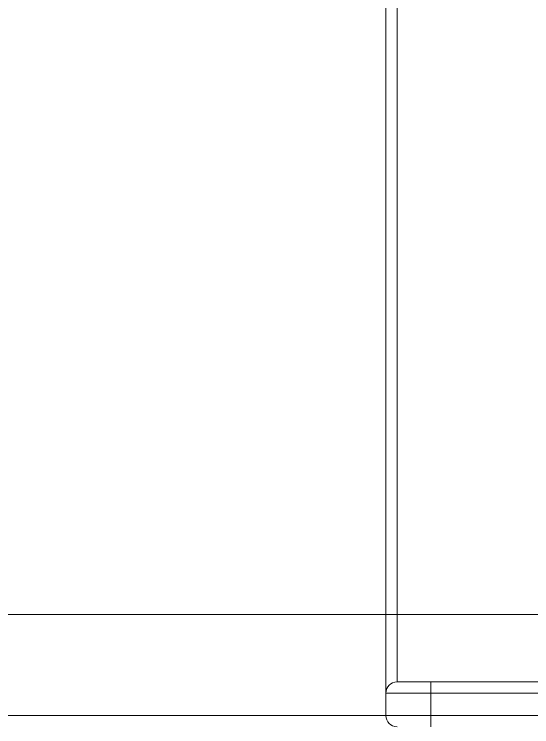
# Model space of a CAD drawing. Header units: millimetres. Extents: x 409 to 1151, y 1574 to 2099.
# Drawn here: x 633.01 to 656.21, y 1901.52 to 1933.5 of the extents above; entities that cross this region are included whole.
import ezdxf

# ---------------------------------------------------------------- set-up
doc = ezdxf.new("R2010")
doc.units = ezdxf.units.MM
doc.layers.add('core', color=7, linetype='Continuous', lineweight=20)

msp = doc.modelspace()

# ---------------------------------------------------------------- linework, layer by layer
at = {"layer": 'core', "linetype": 'Continuous'}
for p, q in [((649.665, 1906.561), (649.665, 1957.011)), ((649.665, 1957.011), (649.665, 1906.561)), ((650.17, 1906.561), (650.17, 1957.011)), ((616.345, 1906.561), (649.665, 1906.561)), ((649.665, 1906.561), (650.17, 1906.561)), ((649.665, 1906.561), (649.665, 1902.021)), ((650.17, 1903.534), (650.17, 1906.561)), ((650.17, 1906.561), (684.233, 1906.561)), ((650.17, 1903.534), (684.233, 1903.534)), ((651.683, 1903.534), (651.683, 1903.03)), ((649.665, 1903.03), (651.683, 1903.03)), ((651.683, 1902.021), (651.683, 1903.03)), ((682.215, 1903.03), (651.683, 1903.03)), ((649.665, 1902.021), (616.345, 1902.021)), ((616.345, 1902.021), (649.665, 1902.021)), ((649.665, 1902.021), (651.683, 1902.021)), ((651.683, 1901.516), (651.683, 1902.021)), ((682.215, 1902.021), (651.683, 1902.021))]:
    msp.add_line(p, q, dxfattribs=at)
for centre, start, end in [((650.17, 1903.03), 90, 180), ((650.17, 1902.021), 180, 270)]:
    msp.add_arc(centre, 0.504, start, end, dxfattribs=at)

doc.saveas('drawing.dxf')
